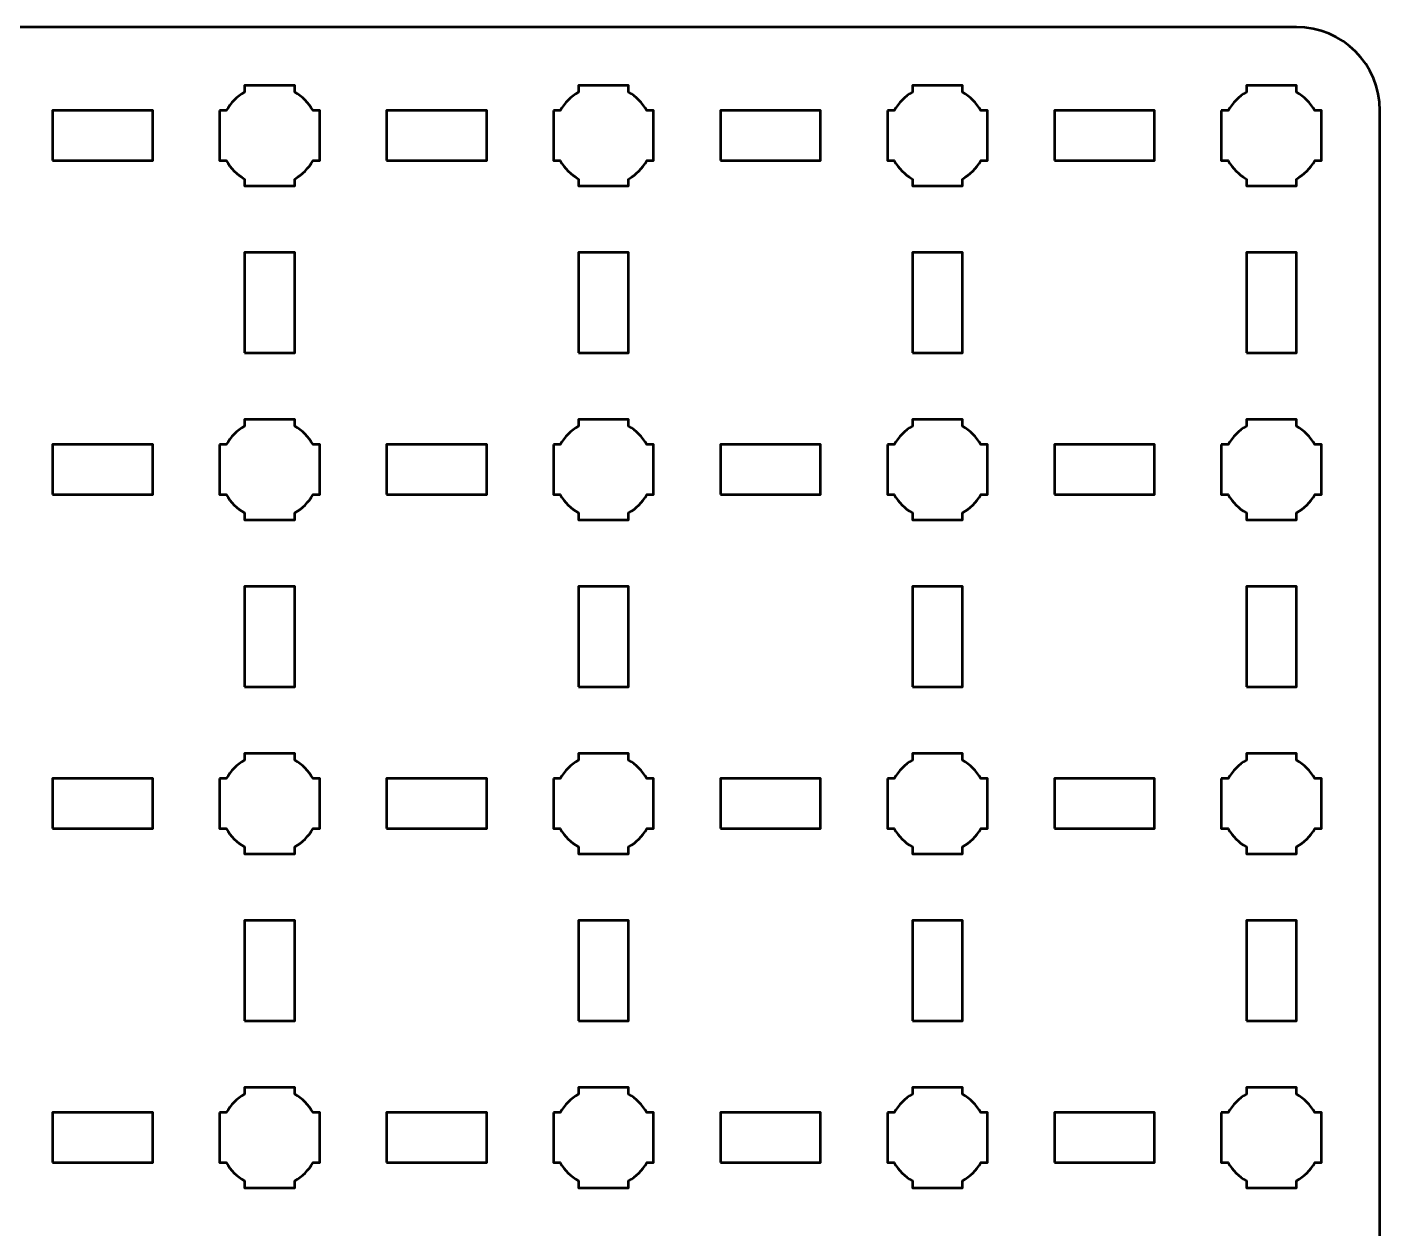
# Model space of a CAD drawing. Header units: centimetres. Extents: x -18.1 to -2.9, y -22.5 to -7.2.
# Drawn here: x -10.95 to -2.85, y -14.4 to -7.2 of the extents above; entities that cross this region are included whole.
import ezdxf

# ---------------------------------------------------------------- set-up
doc = ezdxf.new("R2010")
doc.units = ezdxf.units.CM
doc.header["$MEASUREMENT"] = 0
doc.layers.add('Layer 1', color=7, linetype='Continuous')

msp = doc.modelspace()

# ---------------------------------------------------------------- linework, layer by layer
at = {"layer": 'Layer 1', "lineweight": 53}
for points in [[(-10.8, -8), (-10.2, -8), (-10.2, -7.7), (-10.8, -7.7), (-10.8, -8)], [(-8.8, -8), (-8.2, -8), (-8.2, -7.7), (-8.8, -7.7), (-8.8, -8)], [(-6.8, -8), (-6.2, -8), (-6.2, -7.7), (-6.8, -7.7), (-6.8, -8)], [(-4.8, -8), (-4.2, -8), (-4.2, -7.7), (-4.8, -7.7), (-4.8, -8)], [(-9.65, -9.15), (-9.35, -9.15), (-9.35, -8.55), (-9.65, -8.55), (-9.65, -9.15)], [(-7.65, -9.15), (-7.35, -9.15), (-7.35, -8.55), (-7.65, -8.55), (-7.65, -9.15)], [(-5.65, -9.15), (-5.35, -9.15), (-5.35, -8.55), (-5.65, -8.55), (-5.65, -9.15)], [(-3.65, -9.15), (-3.35, -9.15), (-3.35, -8.55), (-3.65, -8.55), (-3.65, -9.15)], [(-10.8, -10), (-10.2, -10), (-10.2, -9.7), (-10.8, -9.7), (-10.8, -10)], [(-8.8, -10), (-8.2, -10), (-8.2, -9.7), (-8.8, -9.7), (-8.8, -10)], [(-6.8, -10), (-6.2, -10), (-6.2, -9.7), (-6.8, -9.7), (-6.8, -10)], [(-4.8, -10), (-4.2, -10), (-4.2, -9.7), (-4.8, -9.7), (-4.8, -10)], [(-9.65, -11.15), (-9.35, -11.15), (-9.35, -10.55), (-9.65, -10.55), (-9.65, -11.15)], [(-7.65, -11.15), (-7.35, -11.15), (-7.35, -10.55), (-7.65, -10.55), (-7.65, -11.15)], [(-5.65, -11.15), (-5.35, -11.15), (-5.35, -10.55), (-5.65, -10.55), (-5.65, -11.15)], [(-3.65, -11.15), (-3.35, -11.15), (-3.35, -10.55), (-3.65, -10.55), (-3.65, -11.15)], [(-10.8, -12), (-10.2, -12), (-10.2, -11.7), (-10.8, -11.7), (-10.8, -12)], [(-8.8, -12), (-8.2, -12), (-8.2, -11.7), (-8.8, -11.7), (-8.8, -12)], [(-6.8, -12), (-6.2, -12), (-6.2, -11.7), (-6.8, -11.7), (-6.8, -12)], [(-4.8, -12), (-4.2, -12), (-4.2, -11.7), (-4.8, -11.7), (-4.8, -12)], [(-9.65, -13.15), (-9.35, -13.15), (-9.35, -12.55), (-9.65, -12.55), (-9.65, -13.15)], [(-7.65, -13.15), (-7.35, -13.15), (-7.35, -12.55), (-7.65, -12.55), (-7.65, -13.15)], [(-5.65, -13.15), (-5.35, -13.15), (-5.35, -12.55), (-5.65, -12.55), (-5.65, -13.15)], [(-3.65, -13.15), (-3.35, -13.15), (-3.35, -12.55), (-3.65, -12.55), (-3.65, -13.15)], [(-10.8, -14), (-10.2, -14), (-10.2, -13.7), (-10.8, -13.7), (-10.8, -14)], [(-8.8, -14), (-8.2, -14), (-8.2, -13.7), (-8.8, -13.7), (-8.8, -14)], [(-6.8, -14), (-6.2, -14), (-6.2, -13.7), (-6.8, -13.7), (-6.8, -14)], [(-4.8, -14), (-4.2, -14), (-4.2, -13.7), (-4.8, -13.7), (-4.8, -14)]]:
    msp.add_lwpolyline(points, close=True, dxfattribs=at)
for points, knots in [([(-18.15, -22), (-18.15, -22), (-18.15, -7.7), (-18.15, -7.7), (-18.15, -7.7), (-18.15, -7.42391), (-17.92609, -7.2), (-17.65, -7.2), (-17.65, -7.2), (-17.65, -7.2), (-3.35, -7.2), (-3.35, -7.2), (-3.35, -7.2), (-3.07391, -7.2), (-2.85, -7.42391), (-2.85, -7.7), (-2.85, -7.7), (-2.85, -7.7), (-2.85, -22), (-2.85, -22), (-2.85, -22), (-2.85, -22.27609), (-3.07391, -22.5), (-3.35, -22.5), (-3.35, -22.5), (-3.35, -22.5), (-17.65, -22.5), (-17.65, -22.5), (-17.65, -22.5), (-17.92609, -22.5), (-18.15, -22.27609), (-18.15, -22)], [0, 0, 0, 0, 0.125, 0.125, 0.125, 0.125, 0.25, 0.25, 0.25, 0.25, 0.375, 0.375, 0.375, 0.375, 0.5, 0.5, 0.5, 0.5, 0.625, 0.625, 0.625, 0.625, 0.75, 0.75, 0.75, 0.75, 0.875, 0.875, 0.875, 0.875, 1, 1, 1, 1]), ([(-9.8, -7.7), (-9.8, -7.7), (-9.75985, -7.7), (-9.75985, -7.7), (-9.75985, -7.7), (-9.7335, -7.65447), (-9.69553, -7.6165), (-9.65, -7.59015), (-9.65, -7.59015), (-9.65, -7.59015), (-9.65, -7.55), (-9.65, -7.55), (-9.65, -7.55), (-9.65, -7.55), (-9.5, -7.55), (-9.5, -7.55), (-9.5, -7.55), (-9.5, -7.55), (-9.35, -7.55), (-9.35, -7.55), (-9.35, -7.55), (-9.35, -7.55), (-9.35, -7.59015), (-9.35, -7.59015), (-9.35, -7.59015), (-9.30447, -7.6165), (-9.2665, -7.65447), (-9.24015, -7.7), (-9.24015, -7.7), (-9.24015, -7.7), (-9.2, -7.7), (-9.2, -7.7), (-9.2, -7.7), (-9.2, -7.7), (-9.2, -7.85), (-9.2, -7.85), (-9.2, -7.85), (-9.2, -7.85), (-9.2, -8), (-9.2, -8), (-9.2, -8), (-9.2, -8), (-9.24015, -8), (-9.24015, -8), (-9.24015, -8), (-9.2665, -8.04553), (-9.30447, -8.0835), (-9.35, -8.10985), (-9.35, -8.10985), (-9.35, -8.10985), (-9.35, -8.15), (-9.35, -8.15), (-9.35, -8.15), (-9.35, -8.15), (-9.5, -8.15), (-9.5, -8.15), (-9.5, -8.15), (-9.5, -8.15), (-9.65, -8.15), (-9.65, -8.15), (-9.65, -8.15), (-9.65, -8.15), (-9.65, -8.10985), (-9.65, -8.10985), (-9.65, -8.10985), (-9.69553, -8.0835), (-9.7335, -8.04553), (-9.75985, -8), (-9.75985, -8), (-9.75985, -8), (-9.8, -8), (-9.8, -8), (-9.8, -8), (-9.8, -8), (-9.8, -7.85), (-9.8, -7.85), (-9.8, -7.85), (-9.8, -7.85), (-9.8, -7.7), (-9.8, -7.7)], [0, 0, 0, 0, 0.05, 0.05, 0.05, 0.05, 0.1, 0.1, 0.1, 0.1, 0.15, 0.15, 0.15, 0.15, 0.2, 0.2, 0.2, 0.2, 0.25, 0.25, 0.25, 0.25, 0.3, 0.3, 0.3, 0.3, 0.35, 0.35, 0.35, 0.35, 0.4, 0.4, 0.4, 0.4, 0.45, 0.45, 0.45, 0.45, 0.5, 0.5, 0.5, 0.5, 0.55, 0.55, 0.55, 0.55, 0.6, 0.6, 0.6, 0.6, 0.65, 0.65, 0.65, 0.65, 0.7, 0.7, 0.7, 0.7, 0.75, 0.75, 0.75, 0.75, 0.8, 0.8, 0.8, 0.8, 0.85, 0.85, 0.85, 0.85, 0.9, 0.9, 0.9, 0.9, 0.95, 0.95, 0.95, 0.95, 1, 1, 1, 1]), ([(-7.8, -7.7), (-7.8, -7.7), (-7.75985, -7.7), (-7.75985, -7.7), (-7.75985, -7.7), (-7.7335, -7.65447), (-7.69553, -7.6165), (-7.65, -7.59015), (-7.65, -7.59015), (-7.65, -7.59015), (-7.65, -7.55), (-7.65, -7.55), (-7.65, -7.55), (-7.65, -7.55), (-7.5, -7.55), (-7.5, -7.55), (-7.5, -7.55), (-7.5, -7.55), (-7.35, -7.55), (-7.35, -7.55), (-7.35, -7.55), (-7.35, -7.55), (-7.35, -7.59015), (-7.35, -7.59015), (-7.35, -7.59015), (-7.30447, -7.6165), (-7.2665, -7.65447), (-7.24015, -7.7), (-7.24015, -7.7), (-7.24015, -7.7), (-7.2, -7.7), (-7.2, -7.7), (-7.2, -7.7), (-7.2, -7.7), (-7.2, -7.85), (-7.2, -7.85), (-7.2, -7.85), (-7.2, -7.85), (-7.2, -8), (-7.2, -8), (-7.2, -8), (-7.2, -8), (-7.24015, -8), (-7.24015, -8), (-7.24015, -8), (-7.2665, -8.04553), (-7.30447, -8.0835), (-7.35, -8.10985), (-7.35, -8.10985), (-7.35, -8.10985), (-7.35, -8.15), (-7.35, -8.15), (-7.35, -8.15), (-7.35, -8.15), (-7.5, -8.15), (-7.5, -8.15), (-7.5, -8.15), (-7.5, -8.15), (-7.65, -8.15), (-7.65, -8.15), (-7.65, -8.15), (-7.65, -8.15), (-7.65, -8.10985), (-7.65, -8.10985), (-7.65, -8.10985), (-7.69553, -8.0835), (-7.7335, -8.04553), (-7.75985, -8), (-7.75985, -8), (-7.75985, -8), (-7.8, -8), (-7.8, -8), (-7.8, -8), (-7.8, -8), (-7.8, -7.85), (-7.8, -7.85), (-7.8, -7.85), (-7.8, -7.85), (-7.8, -7.7), (-7.8, -7.7)], [0, 0, 0, 0, 0.05, 0.05, 0.05, 0.05, 0.1, 0.1, 0.1, 0.1, 0.15, 0.15, 0.15, 0.15, 0.2, 0.2, 0.2, 0.2, 0.25, 0.25, 0.25, 0.25, 0.3, 0.3, 0.3, 0.3, 0.35, 0.35, 0.35, 0.35, 0.4, 0.4, 0.4, 0.4, 0.45, 0.45, 0.45, 0.45, 0.5, 0.5, 0.5, 0.5, 0.55, 0.55, 0.55, 0.55, 0.6, 0.6, 0.6, 0.6, 0.65, 0.65, 0.65, 0.65, 0.7, 0.7, 0.7, 0.7, 0.75, 0.75, 0.75, 0.75, 0.8, 0.8, 0.8, 0.8, 0.85, 0.85, 0.85, 0.85, 0.9, 0.9, 0.9, 0.9, 0.95, 0.95, 0.95, 0.95, 1, 1, 1, 1]), ([(-5.8, -7.7), (-5.8, -7.7), (-5.75985, -7.7), (-5.75985, -7.7), (-5.75985, -7.7), (-5.7335, -7.65447), (-5.69553, -7.6165), (-5.65, -7.59015), (-5.65, -7.59015), (-5.65, -7.59015), (-5.65, -7.55), (-5.65, -7.55), (-5.65, -7.55), (-5.65, -7.55), (-5.5, -7.55), (-5.5, -7.55), (-5.5, -7.55), (-5.5, -7.55), (-5.35, -7.55), (-5.35, -7.55), (-5.35, -7.55), (-5.35, -7.55), (-5.35, -7.59015), (-5.35, -7.59015), (-5.35, -7.59015), (-5.30447, -7.6165), (-5.2665, -7.65447), (-5.24015, -7.7), (-5.24015, -7.7), (-5.24015, -7.7), (-5.2, -7.7), (-5.2, -7.7), (-5.2, -7.7), (-5.2, -7.7), (-5.2, -7.85), (-5.2, -7.85), (-5.2, -7.85), (-5.2, -7.85), (-5.2, -8), (-5.2, -8), (-5.2, -8), (-5.2, -8), (-5.24015, -8), (-5.24015, -8), (-5.24015, -8), (-5.2665, -8.04553), (-5.30447, -8.0835), (-5.35, -8.10985), (-5.35, -8.10985), (-5.35, -8.10985), (-5.35, -8.15), (-5.35, -8.15), (-5.35, -8.15), (-5.35, -8.15), (-5.5, -8.15), (-5.5, -8.15), (-5.5, -8.15), (-5.5, -8.15), (-5.65, -8.15), (-5.65, -8.15), (-5.65, -8.15), (-5.65, -8.15), (-5.65, -8.10985), (-5.65, -8.10985), (-5.65, -8.10985), (-5.69553, -8.0835), (-5.7335, -8.04553), (-5.75985, -8), (-5.75985, -8), (-5.75985, -8), (-5.8, -8), (-5.8, -8), (-5.8, -8), (-5.8, -8), (-5.8, -7.85), (-5.8, -7.85), (-5.8, -7.85), (-5.8, -7.85), (-5.8, -7.7), (-5.8, -7.7)], [0, 0, 0, 0, 0.05, 0.05, 0.05, 0.05, 0.1, 0.1, 0.1, 0.1, 0.15, 0.15, 0.15, 0.15, 0.2, 0.2, 0.2, 0.2, 0.25, 0.25, 0.25, 0.25, 0.3, 0.3, 0.3, 0.3, 0.35, 0.35, 0.35, 0.35, 0.4, 0.4, 0.4, 0.4, 0.45, 0.45, 0.45, 0.45, 0.5, 0.5, 0.5, 0.5, 0.55, 0.55, 0.55, 0.55, 0.6, 0.6, 0.6, 0.6, 0.65, 0.65, 0.65, 0.65, 0.7, 0.7, 0.7, 0.7, 0.75, 0.75, 0.75, 0.75, 0.8, 0.8, 0.8, 0.8, 0.85, 0.85, 0.85, 0.85, 0.9, 0.9, 0.9, 0.9, 0.95, 0.95, 0.95, 0.95, 1, 1, 1, 1]), ([(-3.8, -7.7), (-3.8, -7.7), (-3.75985, -7.7), (-3.75985, -7.7), (-3.75985, -7.7), (-3.7335, -7.65447), (-3.69553, -7.6165), (-3.65, -7.59015), (-3.65, -7.59015), (-3.65, -7.59015), (-3.65, -7.55), (-3.65, -7.55), (-3.65, -7.55), (-3.65, -7.55), (-3.5, -7.55), (-3.5, -7.55), (-3.5, -7.55), (-3.5, -7.55), (-3.35, -7.55), (-3.35, -7.55), (-3.35, -7.55), (-3.35, -7.55), (-3.35, -7.59015), (-3.35, -7.59015), (-3.35, -7.59015), (-3.30447, -7.6165), (-3.2665, -7.65447), (-3.24015, -7.7), (-3.24015, -7.7), (-3.24015, -7.7), (-3.2, -7.7), (-3.2, -7.7), (-3.2, -7.7), (-3.2, -7.7), (-3.2, -7.85), (-3.2, -7.85), (-3.2, -7.85), (-3.2, -7.85), (-3.2, -8), (-3.2, -8), (-3.2, -8), (-3.2, -8), (-3.24015, -8), (-3.24015, -8), (-3.24015, -8), (-3.2665, -8.04553), (-3.30447, -8.0835), (-3.35, -8.10985), (-3.35, -8.10985), (-3.35, -8.10985), (-3.35, -8.15), (-3.35, -8.15), (-3.35, -8.15), (-3.35, -8.15), (-3.5, -8.15), (-3.5, -8.15), (-3.5, -8.15), (-3.5, -8.15), (-3.65, -8.15), (-3.65, -8.15), (-3.65, -8.15), (-3.65, -8.15), (-3.65, -8.10985), (-3.65, -8.10985), (-3.65, -8.10985), (-3.69553, -8.0835), (-3.7335, -8.04553), (-3.75985, -8), (-3.75985, -8), (-3.75985, -8), (-3.8, -8), (-3.8, -8), (-3.8, -8), (-3.8, -8), (-3.8, -7.85), (-3.8, -7.85), (-3.8, -7.85), (-3.8, -7.85), (-3.8, -7.7), (-3.8, -7.7)], [0, 0, 0, 0, 0.05, 0.05, 0.05, 0.05, 0.1, 0.1, 0.1, 0.1, 0.15, 0.15, 0.15, 0.15, 0.2, 0.2, 0.2, 0.2, 0.25, 0.25, 0.25, 0.25, 0.3, 0.3, 0.3, 0.3, 0.35, 0.35, 0.35, 0.35, 0.4, 0.4, 0.4, 0.4, 0.45, 0.45, 0.45, 0.45, 0.5, 0.5, 0.5, 0.5, 0.55, 0.55, 0.55, 0.55, 0.6, 0.6, 0.6, 0.6, 0.65, 0.65, 0.65, 0.65, 0.7, 0.7, 0.7, 0.7, 0.75, 0.75, 0.75, 0.75, 0.8, 0.8, 0.8, 0.8, 0.85, 0.85, 0.85, 0.85, 0.9, 0.9, 0.9, 0.9, 0.95, 0.95, 0.95, 0.95, 1, 1, 1, 1]), ([(-9.8, -9.7), (-9.8, -9.7), (-9.75985, -9.7), (-9.75985, -9.7), (-9.75985, -9.7), (-9.7335, -9.65447), (-9.69553, -9.6165), (-9.65, -9.59015), (-9.65, -9.59015), (-9.65, -9.59015), (-9.65, -9.55), (-9.65, -9.55), (-9.65, -9.55), (-9.65, -9.55), (-9.5, -9.55), (-9.5, -9.55), (-9.5, -9.55), (-9.5, -9.55), (-9.35, -9.55), (-9.35, -9.55), (-9.35, -9.55), (-9.35, -9.55), (-9.35, -9.59015), (-9.35, -9.59015), (-9.35, -9.59015), (-9.30447, -9.6165), (-9.2665, -9.65447), (-9.24015, -9.7), (-9.24015, -9.7), (-9.24015, -9.7), (-9.2, -9.7), (-9.2, -9.7), (-9.2, -9.7), (-9.2, -9.7), (-9.2, -9.85), (-9.2, -9.85), (-9.2, -9.85), (-9.2, -9.85), (-9.2, -10), (-9.2, -10), (-9.2, -10), (-9.2, -10), (-9.24015, -10), (-9.24015, -10), (-9.24015, -10), (-9.2665, -10.04553), (-9.30447, -10.0835), (-9.35, -10.10985), (-9.35, -10.10985), (-9.35, -10.10985), (-9.35, -10.15), (-9.35, -10.15), (-9.35, -10.15), (-9.35, -10.15), (-9.5, -10.15), (-9.5, -10.15), (-9.5, -10.15), (-9.5, -10.15), (-9.65, -10.15), (-9.65, -10.15), (-9.65, -10.15), (-9.65, -10.15), (-9.65, -10.10985), (-9.65, -10.10985), (-9.65, -10.10985), (-9.69553, -10.0835), (-9.7335, -10.04553), (-9.75985, -10), (-9.75985, -10), (-9.75985, -10), (-9.8, -10), (-9.8, -10), (-9.8, -10), (-9.8, -10), (-9.8, -9.85), (-9.8, -9.85), (-9.8, -9.85), (-9.8, -9.85), (-9.8, -9.7), (-9.8, -9.7)], [0, 0, 0, 0, 0.05, 0.05, 0.05, 0.05, 0.1, 0.1, 0.1, 0.1, 0.15, 0.15, 0.15, 0.15, 0.2, 0.2, 0.2, 0.2, 0.25, 0.25, 0.25, 0.25, 0.3, 0.3, 0.3, 0.3, 0.35, 0.35, 0.35, 0.35, 0.4, 0.4, 0.4, 0.4, 0.45, 0.45, 0.45, 0.45, 0.5, 0.5, 0.5, 0.5, 0.55, 0.55, 0.55, 0.55, 0.6, 0.6, 0.6, 0.6, 0.65, 0.65, 0.65, 0.65, 0.7, 0.7, 0.7, 0.7, 0.75, 0.75, 0.75, 0.75, 0.8, 0.8, 0.8, 0.8, 0.85, 0.85, 0.85, 0.85, 0.9, 0.9, 0.9, 0.9, 0.95, 0.95, 0.95, 0.95, 1, 1, 1, 1]), ([(-7.8, -9.7), (-7.8, -9.7), (-7.75985, -9.7), (-7.75985, -9.7), (-7.75985, -9.7), (-7.7335, -9.65447), (-7.69553, -9.6165), (-7.65, -9.59015), (-7.65, -9.59015), (-7.65, -9.59015), (-7.65, -9.55), (-7.65, -9.55), (-7.65, -9.55), (-7.65, -9.55), (-7.5, -9.55), (-7.5, -9.55), (-7.5, -9.55), (-7.5, -9.55), (-7.35, -9.55), (-7.35, -9.55), (-7.35, -9.55), (-7.35, -9.55), (-7.35, -9.59015), (-7.35, -9.59015), (-7.35, -9.59015), (-7.30447, -9.6165), (-7.2665, -9.65447), (-7.24015, -9.7), (-7.24015, -9.7), (-7.24015, -9.7), (-7.2, -9.7), (-7.2, -9.7), (-7.2, -9.7), (-7.2, -9.7), (-7.2, -9.85), (-7.2, -9.85), (-7.2, -9.85), (-7.2, -9.85), (-7.2, -10), (-7.2, -10), (-7.2, -10), (-7.2, -10), (-7.24015, -10), (-7.24015, -10), (-7.24015, -10), (-7.2665, -10.04553), (-7.30447, -10.0835), (-7.35, -10.10985), (-7.35, -10.10985), (-7.35, -10.10985), (-7.35, -10.15), (-7.35, -10.15), (-7.35, -10.15), (-7.35, -10.15), (-7.5, -10.15), (-7.5, -10.15), (-7.5, -10.15), (-7.5, -10.15), (-7.65, -10.15), (-7.65, -10.15), (-7.65, -10.15), (-7.65, -10.15), (-7.65, -10.10985), (-7.65, -10.10985), (-7.65, -10.10985), (-7.69553, -10.0835), (-7.7335, -10.04553), (-7.75985, -10), (-7.75985, -10), (-7.75985, -10), (-7.8, -10), (-7.8, -10), (-7.8, -10), (-7.8, -10), (-7.8, -9.85), (-7.8, -9.85), (-7.8, -9.85), (-7.8, -9.85), (-7.8, -9.7), (-7.8, -9.7)], [0, 0, 0, 0, 0.05, 0.05, 0.05, 0.05, 0.1, 0.1, 0.1, 0.1, 0.15, 0.15, 0.15, 0.15, 0.2, 0.2, 0.2, 0.2, 0.25, 0.25, 0.25, 0.25, 0.3, 0.3, 0.3, 0.3, 0.35, 0.35, 0.35, 0.35, 0.4, 0.4, 0.4, 0.4, 0.45, 0.45, 0.45, 0.45, 0.5, 0.5, 0.5, 0.5, 0.55, 0.55, 0.55, 0.55, 0.6, 0.6, 0.6, 0.6, 0.65, 0.65, 0.65, 0.65, 0.7, 0.7, 0.7, 0.7, 0.75, 0.75, 0.75, 0.75, 0.8, 0.8, 0.8, 0.8, 0.85, 0.85, 0.85, 0.85, 0.9, 0.9, 0.9, 0.9, 0.95, 0.95, 0.95, 0.95, 1, 1, 1, 1]), ([(-5.8, -9.7), (-5.8, -9.7), (-5.75985, -9.7), (-5.75985, -9.7), (-5.75985, -9.7), (-5.7335, -9.65447), (-5.69553, -9.6165), (-5.65, -9.59015), (-5.65, -9.59015), (-5.65, -9.59015), (-5.65, -9.55), (-5.65, -9.55), (-5.65, -9.55), (-5.65, -9.55), (-5.5, -9.55), (-5.5, -9.55), (-5.5, -9.55), (-5.5, -9.55), (-5.35, -9.55), (-5.35, -9.55), (-5.35, -9.55), (-5.35, -9.55), (-5.35, -9.59015), (-5.35, -9.59015), (-5.35, -9.59015), (-5.30447, -9.6165), (-5.2665, -9.65447), (-5.24015, -9.7), (-5.24015, -9.7), (-5.24015, -9.7), (-5.2, -9.7), (-5.2, -9.7), (-5.2, -9.7), (-5.2, -9.7), (-5.2, -9.85), (-5.2, -9.85), (-5.2, -9.85), (-5.2, -9.85), (-5.2, -10), (-5.2, -10), (-5.2, -10), (-5.2, -10), (-5.24015, -10), (-5.24015, -10), (-5.24015, -10), (-5.2665, -10.04553), (-5.30447, -10.0835), (-5.35, -10.10985), (-5.35, -10.10985), (-5.35, -10.10985), (-5.35, -10.15), (-5.35, -10.15), (-5.35, -10.15), (-5.35, -10.15), (-5.5, -10.15), (-5.5, -10.15), (-5.5, -10.15), (-5.5, -10.15), (-5.65, -10.15), (-5.65, -10.15), (-5.65, -10.15), (-5.65, -10.15), (-5.65, -10.10985), (-5.65, -10.10985), (-5.65, -10.10985), (-5.69553, -10.0835), (-5.7335, -10.04553), (-5.75985, -10), (-5.75985, -10), (-5.75985, -10), (-5.8, -10), (-5.8, -10), (-5.8, -10), (-5.8, -10), (-5.8, -9.85), (-5.8, -9.85), (-5.8, -9.85), (-5.8, -9.85), (-5.8, -9.7), (-5.8, -9.7)], [0, 0, 0, 0, 0.05, 0.05, 0.05, 0.05, 0.1, 0.1, 0.1, 0.1, 0.15, 0.15, 0.15, 0.15, 0.2, 0.2, 0.2, 0.2, 0.25, 0.25, 0.25, 0.25, 0.3, 0.3, 0.3, 0.3, 0.35, 0.35, 0.35, 0.35, 0.4, 0.4, 0.4, 0.4, 0.45, 0.45, 0.45, 0.45, 0.5, 0.5, 0.5, 0.5, 0.55, 0.55, 0.55, 0.55, 0.6, 0.6, 0.6, 0.6, 0.65, 0.65, 0.65, 0.65, 0.7, 0.7, 0.7, 0.7, 0.75, 0.75, 0.75, 0.75, 0.8, 0.8, 0.8, 0.8, 0.85, 0.85, 0.85, 0.85, 0.9, 0.9, 0.9, 0.9, 0.95, 0.95, 0.95, 0.95, 1, 1, 1, 1]), ([(-3.8, -9.7), (-3.8, -9.7), (-3.75985, -9.7), (-3.75985, -9.7), (-3.75985, -9.7), (-3.7335, -9.65447), (-3.69553, -9.6165), (-3.65, -9.59015), (-3.65, -9.59015), (-3.65, -9.59015), (-3.65, -9.55), (-3.65, -9.55), (-3.65, -9.55), (-3.65, -9.55), (-3.5, -9.55), (-3.5, -9.55), (-3.5, -9.55), (-3.5, -9.55), (-3.35, -9.55), (-3.35, -9.55), (-3.35, -9.55), (-3.35, -9.55), (-3.35, -9.59015), (-3.35, -9.59015), (-3.35, -9.59015), (-3.30447, -9.6165), (-3.2665, -9.65447), (-3.24015, -9.7), (-3.24015, -9.7), (-3.24015, -9.7), (-3.2, -9.7), (-3.2, -9.7), (-3.2, -9.7), (-3.2, -9.7), (-3.2, -9.85), (-3.2, -9.85), (-3.2, -9.85), (-3.2, -9.85), (-3.2, -10), (-3.2, -10), (-3.2, -10), (-3.2, -10), (-3.24015, -10), (-3.24015, -10), (-3.24015, -10), (-3.2665, -10.04553), (-3.30447, -10.0835), (-3.35, -10.10985), (-3.35, -10.10985), (-3.35, -10.10985), (-3.35, -10.15), (-3.35, -10.15), (-3.35, -10.15), (-3.35, -10.15), (-3.5, -10.15), (-3.5, -10.15), (-3.5, -10.15), (-3.5, -10.15), (-3.65, -10.15), (-3.65, -10.15), (-3.65, -10.15), (-3.65, -10.15), (-3.65, -10.10985), (-3.65, -10.10985), (-3.65, -10.10985), (-3.69553, -10.0835), (-3.7335, -10.04553), (-3.75985, -10), (-3.75985, -10), (-3.75985, -10), (-3.8, -10), (-3.8, -10), (-3.8, -10), (-3.8, -10), (-3.8, -9.85), (-3.8, -9.85), (-3.8, -9.85), (-3.8, -9.85), (-3.8, -9.7), (-3.8, -9.7)], [0, 0, 0, 0, 0.05, 0.05, 0.05, 0.05, 0.1, 0.1, 0.1, 0.1, 0.15, 0.15, 0.15, 0.15, 0.2, 0.2, 0.2, 0.2, 0.25, 0.25, 0.25, 0.25, 0.3, 0.3, 0.3, 0.3, 0.35, 0.35, 0.35, 0.35, 0.4, 0.4, 0.4, 0.4, 0.45, 0.45, 0.45, 0.45, 0.5, 0.5, 0.5, 0.5, 0.55, 0.55, 0.55, 0.55, 0.6, 0.6, 0.6, 0.6, 0.65, 0.65, 0.65, 0.65, 0.7, 0.7, 0.7, 0.7, 0.75, 0.75, 0.75, 0.75, 0.8, 0.8, 0.8, 0.8, 0.85, 0.85, 0.85, 0.85, 0.9, 0.9, 0.9, 0.9, 0.95, 0.95, 0.95, 0.95, 1, 1, 1, 1]), ([(-9.8, -11.7), (-9.8, -11.7), (-9.75985, -11.7), (-9.75985, -11.7), (-9.75985, -11.7), (-9.7335, -11.65447), (-9.69553, -11.6165), (-9.65, -11.59015), (-9.65, -11.59015), (-9.65, -11.59015), (-9.65, -11.55), (-9.65, -11.55), (-9.65, -11.55), (-9.65, -11.55), (-9.5, -11.55), (-9.5, -11.55), (-9.5, -11.55), (-9.5, -11.55), (-9.35, -11.55), (-9.35, -11.55), (-9.35, -11.55), (-9.35, -11.55), (-9.35, -11.59015), (-9.35, -11.59015), (-9.35, -11.59015), (-9.30447, -11.6165), (-9.2665, -11.65447), (-9.24015, -11.7), (-9.24015, -11.7), (-9.24015, -11.7), (-9.2, -11.7), (-9.2, -11.7), (-9.2, -11.7), (-9.2, -11.7), (-9.2, -11.85), (-9.2, -11.85), (-9.2, -11.85), (-9.2, -11.85), (-9.2, -12), (-9.2, -12), (-9.2, -12), (-9.2, -12), (-9.24015, -12), (-9.24015, -12), (-9.24015, -12), (-9.2665, -12.04553), (-9.30447, -12.0835), (-9.35, -12.10985), (-9.35, -12.10985), (-9.35, -12.10985), (-9.35, -12.15), (-9.35, -12.15), (-9.35, -12.15), (-9.35, -12.15), (-9.5, -12.15), (-9.5, -12.15), (-9.5, -12.15), (-9.5, -12.15), (-9.65, -12.15), (-9.65, -12.15), (-9.65, -12.15), (-9.65, -12.15), (-9.65, -12.10985), (-9.65, -12.10985), (-9.65, -12.10985), (-9.69553, -12.0835), (-9.7335, -12.04553), (-9.75985, -12), (-9.75985, -12), (-9.75985, -12), (-9.8, -12), (-9.8, -12), (-9.8, -12), (-9.8, -12), (-9.8, -11.85), (-9.8, -11.85), (-9.8, -11.85), (-9.8, -11.85), (-9.8, -11.7), (-9.8, -11.7)], [0, 0, 0, 0, 0.05, 0.05, 0.05, 0.05, 0.1, 0.1, 0.1, 0.1, 0.15, 0.15, 0.15, 0.15, 0.2, 0.2, 0.2, 0.2, 0.25, 0.25, 0.25, 0.25, 0.3, 0.3, 0.3, 0.3, 0.35, 0.35, 0.35, 0.35, 0.4, 0.4, 0.4, 0.4, 0.45, 0.45, 0.45, 0.45, 0.5, 0.5, 0.5, 0.5, 0.55, 0.55, 0.55, 0.55, 0.6, 0.6, 0.6, 0.6, 0.65, 0.65, 0.65, 0.65, 0.7, 0.7, 0.7, 0.7, 0.75, 0.75, 0.75, 0.75, 0.8, 0.8, 0.8, 0.8, 0.85, 0.85, 0.85, 0.85, 0.9, 0.9, 0.9, 0.9, 0.95, 0.95, 0.95, 0.95, 1, 1, 1, 1]), ([(-7.8, -11.7), (-7.8, -11.7), (-7.75985, -11.7), (-7.75985, -11.7), (-7.75985, -11.7), (-7.7335, -11.65447), (-7.69553, -11.6165), (-7.65, -11.59015), (-7.65, -11.59015), (-7.65, -11.59015), (-7.65, -11.55), (-7.65, -11.55), (-7.65, -11.55), (-7.65, -11.55), (-7.5, -11.55), (-7.5, -11.55), (-7.5, -11.55), (-7.5, -11.55), (-7.35, -11.55), (-7.35, -11.55), (-7.35, -11.55), (-7.35, -11.55), (-7.35, -11.59015), (-7.35, -11.59015), (-7.35, -11.59015), (-7.30447, -11.6165), (-7.2665, -11.65447), (-7.24015, -11.7), (-7.24015, -11.7), (-7.24015, -11.7), (-7.2, -11.7), (-7.2, -11.7), (-7.2, -11.7), (-7.2, -11.7), (-7.2, -11.85), (-7.2, -11.85), (-7.2, -11.85), (-7.2, -11.85), (-7.2, -12), (-7.2, -12), (-7.2, -12), (-7.2, -12), (-7.24015, -12), (-7.24015, -12), (-7.24015, -12), (-7.2665, -12.04553), (-7.30447, -12.0835), (-7.35, -12.10985), (-7.35, -12.10985), (-7.35, -12.10985), (-7.35, -12.15), (-7.35, -12.15), (-7.35, -12.15), (-7.35, -12.15), (-7.5, -12.15), (-7.5, -12.15), (-7.5, -12.15), (-7.5, -12.15), (-7.65, -12.15), (-7.65, -12.15), (-7.65, -12.15), (-7.65, -12.15), (-7.65, -12.10985), (-7.65, -12.10985), (-7.65, -12.10985), (-7.69553, -12.0835), (-7.7335, -12.04553), (-7.75985, -12), (-7.75985, -12), (-7.75985, -12), (-7.8, -12), (-7.8, -12), (-7.8, -12), (-7.8, -12), (-7.8, -11.85), (-7.8, -11.85), (-7.8, -11.85), (-7.8, -11.85), (-7.8, -11.7), (-7.8, -11.7)], [0, 0, 0, 0, 0.05, 0.05, 0.05, 0.05, 0.1, 0.1, 0.1, 0.1, 0.15, 0.15, 0.15, 0.15, 0.2, 0.2, 0.2, 0.2, 0.25, 0.25, 0.25, 0.25, 0.3, 0.3, 0.3, 0.3, 0.35, 0.35, 0.35, 0.35, 0.4, 0.4, 0.4, 0.4, 0.45, 0.45, 0.45, 0.45, 0.5, 0.5, 0.5, 0.5, 0.55, 0.55, 0.55, 0.55, 0.6, 0.6, 0.6, 0.6, 0.65, 0.65, 0.65, 0.65, 0.7, 0.7, 0.7, 0.7, 0.75, 0.75, 0.75, 0.75, 0.8, 0.8, 0.8, 0.8, 0.85, 0.85, 0.85, 0.85, 0.9, 0.9, 0.9, 0.9, 0.95, 0.95, 0.95, 0.95, 1, 1, 1, 1]), ([(-5.8, -11.7), (-5.8, -11.7), (-5.75985, -11.7), (-5.75985, -11.7), (-5.75985, -11.7), (-5.7335, -11.65447), (-5.69553, -11.6165), (-5.65, -11.59015), (-5.65, -11.59015), (-5.65, -11.59015), (-5.65, -11.55), (-5.65, -11.55), (-5.65, -11.55), (-5.65, -11.55), (-5.5, -11.55), (-5.5, -11.55), (-5.5, -11.55), (-5.5, -11.55), (-5.35, -11.55), (-5.35, -11.55), (-5.35, -11.55), (-5.35, -11.55), (-5.35, -11.59015), (-5.35, -11.59015), (-5.35, -11.59015), (-5.30447, -11.6165), (-5.2665, -11.65447), (-5.24015, -11.7), (-5.24015, -11.7), (-5.24015, -11.7), (-5.2, -11.7), (-5.2, -11.7), (-5.2, -11.7), (-5.2, -11.7), (-5.2, -11.85), (-5.2, -11.85), (-5.2, -11.85), (-5.2, -11.85), (-5.2, -12), (-5.2, -12), (-5.2, -12), (-5.2, -12), (-5.24015, -12), (-5.24015, -12), (-5.24015, -12), (-5.2665, -12.04553), (-5.30447, -12.0835), (-5.35, -12.10985), (-5.35, -12.10985), (-5.35, -12.10985), (-5.35, -12.15), (-5.35, -12.15), (-5.35, -12.15), (-5.35, -12.15), (-5.5, -12.15), (-5.5, -12.15), (-5.5, -12.15), (-5.5, -12.15), (-5.65, -12.15), (-5.65, -12.15), (-5.65, -12.15), (-5.65, -12.15), (-5.65, -12.10985), (-5.65, -12.10985), (-5.65, -12.10985), (-5.69553, -12.0835), (-5.7335, -12.04553), (-5.75985, -12), (-5.75985, -12), (-5.75985, -12), (-5.8, -12), (-5.8, -12), (-5.8, -12), (-5.8, -12), (-5.8, -11.85), (-5.8, -11.85), (-5.8, -11.85), (-5.8, -11.85), (-5.8, -11.7), (-5.8, -11.7)], [0, 0, 0, 0, 0.05, 0.05, 0.05, 0.05, 0.1, 0.1, 0.1, 0.1, 0.15, 0.15, 0.15, 0.15, 0.2, 0.2, 0.2, 0.2, 0.25, 0.25, 0.25, 0.25, 0.3, 0.3, 0.3, 0.3, 0.35, 0.35, 0.35, 0.35, 0.4, 0.4, 0.4, 0.4, 0.45, 0.45, 0.45, 0.45, 0.5, 0.5, 0.5, 0.5, 0.55, 0.55, 0.55, 0.55, 0.6, 0.6, 0.6, 0.6, 0.65, 0.65, 0.65, 0.65, 0.7, 0.7, 0.7, 0.7, 0.75, 0.75, 0.75, 0.75, 0.8, 0.8, 0.8, 0.8, 0.85, 0.85, 0.85, 0.85, 0.9, 0.9, 0.9, 0.9, 0.95, 0.95, 0.95, 0.95, 1, 1, 1, 1]), ([(-3.8, -11.7), (-3.8, -11.7), (-3.75985, -11.7), (-3.75985, -11.7), (-3.75985, -11.7), (-3.7335, -11.65447), (-3.69553, -11.6165), (-3.65, -11.59015), (-3.65, -11.59015), (-3.65, -11.59015), (-3.65, -11.55), (-3.65, -11.55), (-3.65, -11.55), (-3.65, -11.55), (-3.5, -11.55), (-3.5, -11.55), (-3.5, -11.55), (-3.5, -11.55), (-3.35, -11.55), (-3.35, -11.55), (-3.35, -11.55), (-3.35, -11.55), (-3.35, -11.59015), (-3.35, -11.59015), (-3.35, -11.59015), (-3.30447, -11.6165), (-3.2665, -11.65447), (-3.24015, -11.7), (-3.24015, -11.7), (-3.24015, -11.7), (-3.2, -11.7), (-3.2, -11.7), (-3.2, -11.7), (-3.2, -11.7), (-3.2, -11.85), (-3.2, -11.85), (-3.2, -11.85), (-3.2, -11.85), (-3.2, -12), (-3.2, -12), (-3.2, -12), (-3.2, -12), (-3.24015, -12), (-3.24015, -12), (-3.24015, -12), (-3.2665, -12.04553), (-3.30447, -12.0835), (-3.35, -12.10985), (-3.35, -12.10985), (-3.35, -12.10985), (-3.35, -12.15), (-3.35, -12.15), (-3.35, -12.15), (-3.35, -12.15), (-3.5, -12.15), (-3.5, -12.15), (-3.5, -12.15), (-3.5, -12.15), (-3.65, -12.15), (-3.65, -12.15), (-3.65, -12.15), (-3.65, -12.15), (-3.65, -12.10985), (-3.65, -12.10985), (-3.65, -12.10985), (-3.69553, -12.0835), (-3.7335, -12.04553), (-3.75985, -12), (-3.75985, -12), (-3.75985, -12), (-3.8, -12), (-3.8, -12), (-3.8, -12), (-3.8, -12), (-3.8, -11.85), (-3.8, -11.85), (-3.8, -11.85), (-3.8, -11.85), (-3.8, -11.7), (-3.8, -11.7)], [0, 0, 0, 0, 0.05, 0.05, 0.05, 0.05, 0.1, 0.1, 0.1, 0.1, 0.15, 0.15, 0.15, 0.15, 0.2, 0.2, 0.2, 0.2, 0.25, 0.25, 0.25, 0.25, 0.3, 0.3, 0.3, 0.3, 0.35, 0.35, 0.35, 0.35, 0.4, 0.4, 0.4, 0.4, 0.45, 0.45, 0.45, 0.45, 0.5, 0.5, 0.5, 0.5, 0.55, 0.55, 0.55, 0.55, 0.6, 0.6, 0.6, 0.6, 0.65, 0.65, 0.65, 0.65, 0.7, 0.7, 0.7, 0.7, 0.75, 0.75, 0.75, 0.75, 0.8, 0.8, 0.8, 0.8, 0.85, 0.85, 0.85, 0.85, 0.9, 0.9, 0.9, 0.9, 0.95, 0.95, 0.95, 0.95, 1, 1, 1, 1]), ([(-9.8, -13.7), (-9.8, -13.7), (-9.75985, -13.7), (-9.75985, -13.7), (-9.75985, -13.7), (-9.7335, -13.65447), (-9.69553, -13.6165), (-9.65, -13.59015), (-9.65, -13.59015), (-9.65, -13.59015), (-9.65, -13.55), (-9.65, -13.55), (-9.65, -13.55), (-9.65, -13.55), (-9.5, -13.55), (-9.5, -13.55), (-9.5, -13.55), (-9.5, -13.55), (-9.35, -13.55), (-9.35, -13.55), (-9.35, -13.55), (-9.35, -13.55), (-9.35, -13.59015), (-9.35, -13.59015), (-9.35, -13.59015), (-9.30447, -13.6165), (-9.2665, -13.65447), (-9.24015, -13.7), (-9.24015, -13.7), (-9.24015, -13.7), (-9.2, -13.7), (-9.2, -13.7), (-9.2, -13.7), (-9.2, -13.7), (-9.2, -13.85), (-9.2, -13.85), (-9.2, -13.85), (-9.2, -13.85), (-9.2, -14), (-9.2, -14), (-9.2, -14), (-9.2, -14), (-9.24015, -14), (-9.24015, -14), (-9.24015, -14), (-9.2665, -14.04553), (-9.30447, -14.0835), (-9.35, -14.10985), (-9.35, -14.10985), (-9.35, -14.10985), (-9.35, -14.15), (-9.35, -14.15), (-9.35, -14.15), (-9.35, -14.15), (-9.5, -14.15), (-9.5, -14.15), (-9.5, -14.15), (-9.5, -14.15), (-9.65, -14.15), (-9.65, -14.15), (-9.65, -14.15), (-9.65, -14.15), (-9.65, -14.10985), (-9.65, -14.10985), (-9.65, -14.10985), (-9.69553, -14.0835), (-9.7335, -14.04553), (-9.75985, -14), (-9.75985, -14), (-9.75985, -14), (-9.8, -14), (-9.8, -14), (-9.8, -14), (-9.8, -14), (-9.8, -13.85), (-9.8, -13.85), (-9.8, -13.85), (-9.8, -13.85), (-9.8, -13.7), (-9.8, -13.7)], [0, 0, 0, 0, 0.05, 0.05, 0.05, 0.05, 0.1, 0.1, 0.1, 0.1, 0.15, 0.15, 0.15, 0.15, 0.2, 0.2, 0.2, 0.2, 0.25, 0.25, 0.25, 0.25, 0.3, 0.3, 0.3, 0.3, 0.35, 0.35, 0.35, 0.35, 0.4, 0.4, 0.4, 0.4, 0.45, 0.45, 0.45, 0.45, 0.5, 0.5, 0.5, 0.5, 0.55, 0.55, 0.55, 0.55, 0.6, 0.6, 0.6, 0.6, 0.65, 0.65, 0.65, 0.65, 0.7, 0.7, 0.7, 0.7, 0.75, 0.75, 0.75, 0.75, 0.8, 0.8, 0.8, 0.8, 0.85, 0.85, 0.85, 0.85, 0.9, 0.9, 0.9, 0.9, 0.95, 0.95, 0.95, 0.95, 1, 1, 1, 1]), ([(-7.8, -13.7), (-7.8, -13.7), (-7.75985, -13.7), (-7.75985, -13.7), (-7.75985, -13.7), (-7.7335, -13.65447), (-7.69553, -13.6165), (-7.65, -13.59015), (-7.65, -13.59015), (-7.65, -13.59015), (-7.65, -13.55), (-7.65, -13.55), (-7.65, -13.55), (-7.65, -13.55), (-7.5, -13.55), (-7.5, -13.55), (-7.5, -13.55), (-7.5, -13.55), (-7.35, -13.55), (-7.35, -13.55), (-7.35, -13.55), (-7.35, -13.55), (-7.35, -13.59015), (-7.35, -13.59015), (-7.35, -13.59015), (-7.30447, -13.6165), (-7.2665, -13.65447), (-7.24015, -13.7), (-7.24015, -13.7), (-7.24015, -13.7), (-7.2, -13.7), (-7.2, -13.7), (-7.2, -13.7), (-7.2, -13.7), (-7.2, -13.85), (-7.2, -13.85), (-7.2, -13.85), (-7.2, -13.85), (-7.2, -14), (-7.2, -14), (-7.2, -14), (-7.2, -14), (-7.24015, -14), (-7.24015, -14), (-7.24015, -14), (-7.2665, -14.04553), (-7.30447, -14.0835), (-7.35, -14.10985), (-7.35, -14.10985), (-7.35, -14.10985), (-7.35, -14.15), (-7.35, -14.15), (-7.35, -14.15), (-7.35, -14.15), (-7.5, -14.15), (-7.5, -14.15), (-7.5, -14.15), (-7.5, -14.15), (-7.65, -14.15), (-7.65, -14.15), (-7.65, -14.15), (-7.65, -14.15), (-7.65, -14.10985), (-7.65, -14.10985), (-7.65, -14.10985), (-7.69553, -14.0835), (-7.7335, -14.04553), (-7.75985, -14), (-7.75985, -14), (-7.75985, -14), (-7.8, -14), (-7.8, -14), (-7.8, -14), (-7.8, -14), (-7.8, -13.85), (-7.8, -13.85), (-7.8, -13.85), (-7.8, -13.85), (-7.8, -13.7), (-7.8, -13.7)], [0, 0, 0, 0, 0.05, 0.05, 0.05, 0.05, 0.1, 0.1, 0.1, 0.1, 0.15, 0.15, 0.15, 0.15, 0.2, 0.2, 0.2, 0.2, 0.25, 0.25, 0.25, 0.25, 0.3, 0.3, 0.3, 0.3, 0.35, 0.35, 0.35, 0.35, 0.4, 0.4, 0.4, 0.4, 0.45, 0.45, 0.45, 0.45, 0.5, 0.5, 0.5, 0.5, 0.55, 0.55, 0.55, 0.55, 0.6, 0.6, 0.6, 0.6, 0.65, 0.65, 0.65, 0.65, 0.7, 0.7, 0.7, 0.7, 0.75, 0.75, 0.75, 0.75, 0.8, 0.8, 0.8, 0.8, 0.85, 0.85, 0.85, 0.85, 0.9, 0.9, 0.9, 0.9, 0.95, 0.95, 0.95, 0.95, 1, 1, 1, 1]), ([(-5.8, -13.7), (-5.8, -13.7), (-5.75985, -13.7), (-5.75985, -13.7), (-5.75985, -13.7), (-5.7335, -13.65447), (-5.69553, -13.6165), (-5.65, -13.59015), (-5.65, -13.59015), (-5.65, -13.59015), (-5.65, -13.55), (-5.65, -13.55), (-5.65, -13.55), (-5.65, -13.55), (-5.5, -13.55), (-5.5, -13.55), (-5.5, -13.55), (-5.5, -13.55), (-5.35, -13.55), (-5.35, -13.55), (-5.35, -13.55), (-5.35, -13.55), (-5.35, -13.59015), (-5.35, -13.59015), (-5.35, -13.59015), (-5.30447, -13.6165), (-5.2665, -13.65447), (-5.24015, -13.7), (-5.24015, -13.7), (-5.24015, -13.7), (-5.2, -13.7), (-5.2, -13.7), (-5.2, -13.7), (-5.2, -13.7), (-5.2, -13.85), (-5.2, -13.85), (-5.2, -13.85), (-5.2, -13.85), (-5.2, -14), (-5.2, -14), (-5.2, -14), (-5.2, -14), (-5.24015, -14), (-5.24015, -14), (-5.24015, -14), (-5.2665, -14.04553), (-5.30447, -14.0835), (-5.35, -14.10985), (-5.35, -14.10985), (-5.35, -14.10985), (-5.35, -14.15), (-5.35, -14.15), (-5.35, -14.15), (-5.35, -14.15), (-5.5, -14.15), (-5.5, -14.15), (-5.5, -14.15), (-5.5, -14.15), (-5.65, -14.15), (-5.65, -14.15), (-5.65, -14.15), (-5.65, -14.15), (-5.65, -14.10985), (-5.65, -14.10985), (-5.65, -14.10985), (-5.69553, -14.0835), (-5.7335, -14.04553), (-5.75985, -14), (-5.75985, -14), (-5.75985, -14), (-5.8, -14), (-5.8, -14), (-5.8, -14), (-5.8, -14), (-5.8, -13.85), (-5.8, -13.85), (-5.8, -13.85), (-5.8, -13.85), (-5.8, -13.7), (-5.8, -13.7)], [0, 0, 0, 0, 0.05, 0.05, 0.05, 0.05, 0.1, 0.1, 0.1, 0.1, 0.15, 0.15, 0.15, 0.15, 0.2, 0.2, 0.2, 0.2, 0.25, 0.25, 0.25, 0.25, 0.3, 0.3, 0.3, 0.3, 0.35, 0.35, 0.35, 0.35, 0.4, 0.4, 0.4, 0.4, 0.45, 0.45, 0.45, 0.45, 0.5, 0.5, 0.5, 0.5, 0.55, 0.55, 0.55, 0.55, 0.6, 0.6, 0.6, 0.6, 0.65, 0.65, 0.65, 0.65, 0.7, 0.7, 0.7, 0.7, 0.75, 0.75, 0.75, 0.75, 0.8, 0.8, 0.8, 0.8, 0.85, 0.85, 0.85, 0.85, 0.9, 0.9, 0.9, 0.9, 0.95, 0.95, 0.95, 0.95, 1, 1, 1, 1]), ([(-3.8, -13.7), (-3.8, -13.7), (-3.75985, -13.7), (-3.75985, -13.7), (-3.75985, -13.7), (-3.7335, -13.65447), (-3.69553, -13.6165), (-3.65, -13.59015), (-3.65, -13.59015), (-3.65, -13.59015), (-3.65, -13.55), (-3.65, -13.55), (-3.65, -13.55), (-3.65, -13.55), (-3.5, -13.55), (-3.5, -13.55), (-3.5, -13.55), (-3.5, -13.55), (-3.35, -13.55), (-3.35, -13.55), (-3.35, -13.55), (-3.35, -13.55), (-3.35, -13.59015), (-3.35, -13.59015), (-3.35, -13.59015), (-3.30447, -13.6165), (-3.2665, -13.65447), (-3.24015, -13.7), (-3.24015, -13.7), (-3.24015, -13.7), (-3.2, -13.7), (-3.2, -13.7), (-3.2, -13.7), (-3.2, -13.7), (-3.2, -13.85), (-3.2, -13.85), (-3.2, -13.85), (-3.2, -13.85), (-3.2, -14), (-3.2, -14), (-3.2, -14), (-3.2, -14), (-3.24015, -14), (-3.24015, -14), (-3.24015, -14), (-3.2665, -14.04553), (-3.30447, -14.0835), (-3.35, -14.10985), (-3.35, -14.10985), (-3.35, -14.10985), (-3.35, -14.15), (-3.35, -14.15), (-3.35, -14.15), (-3.35, -14.15), (-3.5, -14.15), (-3.5, -14.15), (-3.5, -14.15), (-3.5, -14.15), (-3.65, -14.15), (-3.65, -14.15), (-3.65, -14.15), (-3.65, -14.15), (-3.65, -14.10985), (-3.65, -14.10985), (-3.65, -14.10985), (-3.69553, -14.0835), (-3.7335, -14.04553), (-3.75985, -14), (-3.75985, -14), (-3.75985, -14), (-3.8, -14), (-3.8, -14), (-3.8, -14), (-3.8, -14), (-3.8, -13.85), (-3.8, -13.85), (-3.8, -13.85), (-3.8, -13.85), (-3.8, -13.7), (-3.8, -13.7)], [0, 0, 0, 0, 0.05, 0.05, 0.05, 0.05, 0.1, 0.1, 0.1, 0.1, 0.15, 0.15, 0.15, 0.15, 0.2, 0.2, 0.2, 0.2, 0.25, 0.25, 0.25, 0.25, 0.3, 0.3, 0.3, 0.3, 0.35, 0.35, 0.35, 0.35, 0.4, 0.4, 0.4, 0.4, 0.45, 0.45, 0.45, 0.45, 0.5, 0.5, 0.5, 0.5, 0.55, 0.55, 0.55, 0.55, 0.6, 0.6, 0.6, 0.6, 0.65, 0.65, 0.65, 0.65, 0.7, 0.7, 0.7, 0.7, 0.75, 0.75, 0.75, 0.75, 0.8, 0.8, 0.8, 0.8, 0.85, 0.85, 0.85, 0.85, 0.9, 0.9, 0.9, 0.9, 0.95, 0.95, 0.95, 0.95, 1, 1, 1, 1])]:
    msp.add_open_spline(points, degree=3, knots=knots, dxfattribs=at)

doc.saveas('drawing.dxf')
